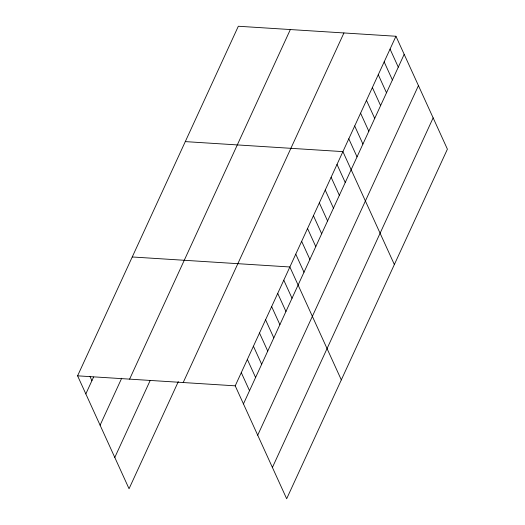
<?xml version="1.0" encoding="UTF-8"?>
<svg xmlns="http://www.w3.org/2000/svg" width="525" height="525" viewBox="0 0 525 525"><rect width="100%" height="100%" fill="white"/><g stroke="black" fill="none" stroke-linecap="round" stroke-linejoin="round"><path stroke-width="0.79" d="M178.303 381.629L129.052 488.742L77.595 375.834L238.33 26.25L395.948 36.258L447.405 149.166L286.67 498.75L235.213 385.836L395.948 36.258M85.831 393.901L93.588 377.029M100.098 425.204L121.682 378.243M129.609 379.135L290.345 29.551M114.791 457.446L150.209 380.408M183.199 382.535L343.934 32.95M243.449 403.909L404.184 54.324M257.716 435.205L418.445 85.621M272.409 467.453L433.138 117.869M185.286 141.612L342.904 151.62L394.36 264.528M132.248 256.974L289.866 266.982L341.322 379.89M77.595 375.834L235.213 385.836M390.055 49.074L398.291 67.147M384.162 61.891L392.398 79.964M378.269 74.707L386.498 92.781M372.369 87.524L380.605 105.597M366.476 100.347L374.712 118.414M360.583 113.164L368.819 131.237M354.69 125.98L362.926 144.053M348.797 138.797L357.033 156.87M337.011 164.437L345.247 182.51M331.118 177.253L339.353 195.326M325.224 190.07L333.46 208.143M319.331 202.886L327.567 220.959M313.438 215.709L321.674 233.776M307.545 228.526L315.781 246.599M301.652 241.343L309.888 259.416M295.759 254.159L303.995 272.232M283.789 280.186L292.025 298.259M277.718 293.39L285.954 311.463M271.648 306.6L279.884 324.673M265.578 319.804L273.814 337.877M259.501 333.014L267.737 351.081M253.431 346.218L261.667 364.291M247.36 359.422L255.596 377.495M241.283 372.632L249.519 390.705M89.926 376.359L91.901 380.697"/></g></svg>
